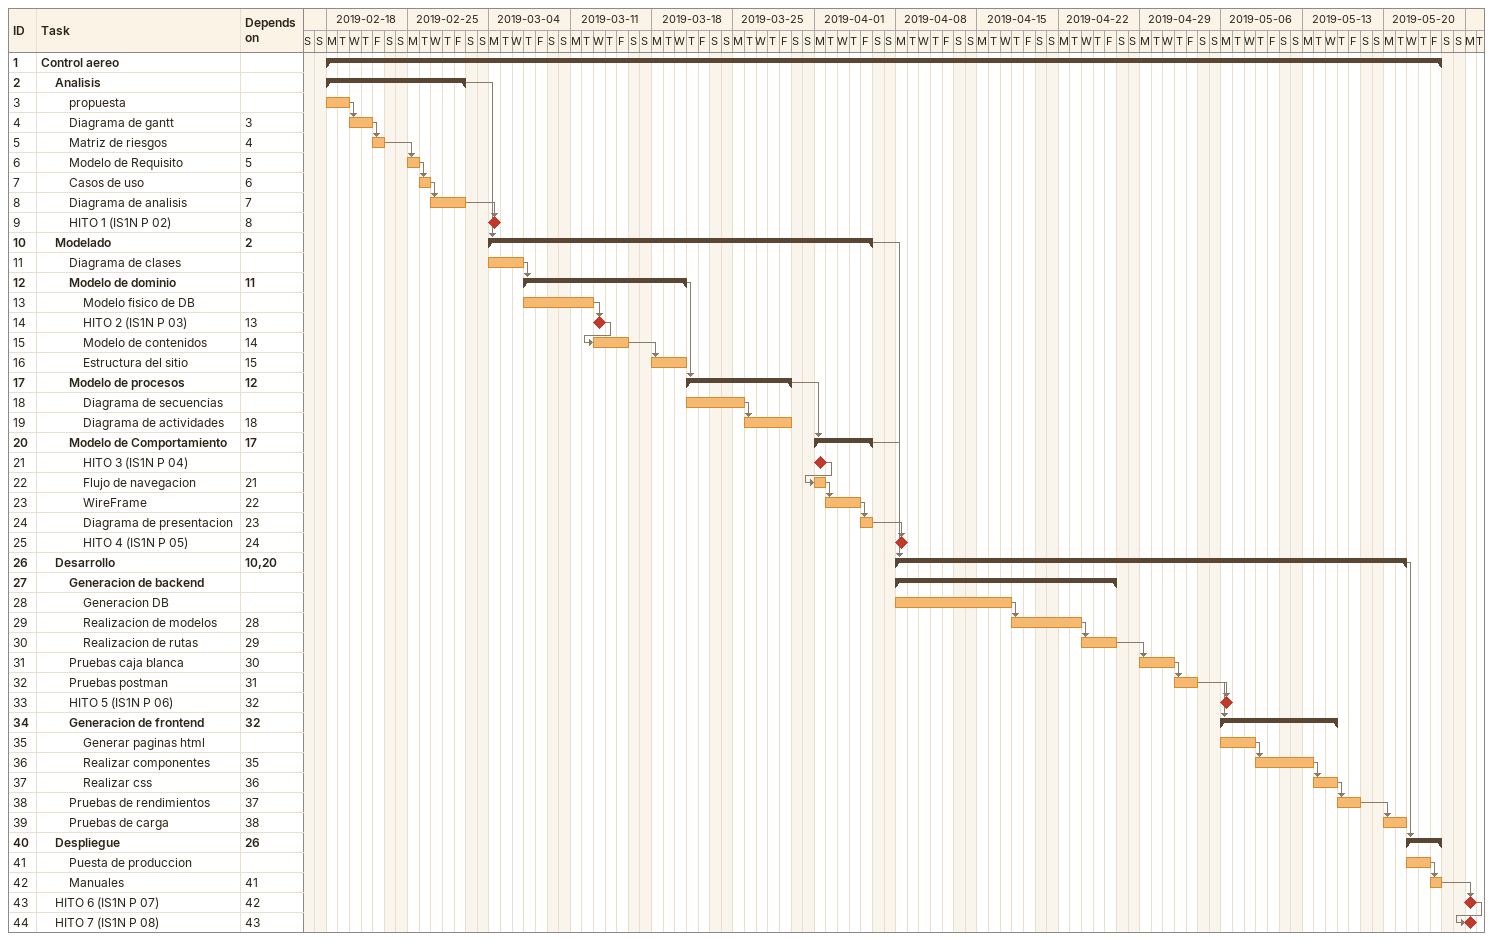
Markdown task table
| ID | Level | Task | Start | Finish | Predecessors |
|---|---|---|---|---|---|
| 1 | 1 | **Control aereo** | 2019-02-18 | 2019-05-24 |  |
| 2 | 2 | **Analisis** | 2019-02-18 | 2019-03-01 |  |
| 3 | 3 | propuesta | 2019-02-18 | 2019-02-19 |  |
| 4 | 3 | Diagrama de gantt | 2019-02-20 | 2019-02-21 | 3 |
| 5 | 3 | Matriz de riesgos | 2019-02-22 | 2019-02-22 | 4 |
| 6 | 3 | Modelo de Requisito | 2019-02-25 | 2019-02-25 | 5 |
| 7 | 3 | Casos de uso | 2019-02-26 | 2019-02-26 | 6 |
| 8 | 3 | Diagrama de analisis | 2019-02-27 | 2019-03-01 | 7 |
| 9 | 3 | HITO 1 (IS1N P 02) (milestone) | 2019-03-04 | 2019-03-04 | 8 |
| 10 | 2 | **Modelado** | 2019-03-04 | 2019-04-05 | 2 |
| 11 | 3 | Diagrama de clases | 2019-03-04 | 2019-03-06 |  |
| 12 | 3 | **Modelo de dominio** | 2019-03-07 | 2019-03-20 | 11 |
| 13 | 4 | Modelo fisico de DB | 2019-03-07 | 2019-03-12 |  |
| 14 | 4 | HITO 2 (IS1N P 03) (milestone) | 2019-03-13 | 2019-03-13 | 13 |
| 15 | 4 | Modelo de contenidos | 2019-03-13 | 2019-03-15 | 14 |
| 16 | 4 | Estructura del sitio | 2019-03-18 | 2019-03-20 | 15 |
| 17 | 3 | **Modelo de procesos** | 2019-03-21 | 2019-03-29 | 12 |
| 18 | 4 | Diagrama de secuencias | 2019-03-21 | 2019-03-25 |  |
| 19 | 4 | Diagrama de actividades | 2019-03-26 | 2019-03-29 | 18 |
| 20 | 3 | **Modelo de Comportamiento** | 2019-04-01 | 2019-04-05 | 17 |
| 21 | 4 | HITO 3 (IS1N P 04) (milestone) | 2019-04-01 | 2019-04-01 |  |
| 22 | 4 | Flujo de navegacion | 2019-04-01 | 2019-04-01 | 21 |
| 23 | 4 | WireFrame | 2019-04-02 | 2019-04-04 | 22 |
| 24 | 4 | Diagrama de presentacion | 2019-04-05 | 2019-04-05 | 23 |
| 25 | 4 | HITO 4 (IS1N P 05) (milestone) | 2019-04-08 | 2019-04-08 | 24 |
| 26 | 2 | **Desarrollo** | 2019-04-08 | 2019-05-21 | 10, 20 |
| 27 | 3 | **Generacion de backend** | 2019-04-08 | 2019-04-26 |  |
| 28 | 4 | Generacion DB | 2019-04-08 | 2019-04-17 |  |
| 29 | 4 | Realizacion de modelos | 2019-04-18 | 2019-04-23 | 28 |
| 30 | 4 | Realizacion de rutas | 2019-04-24 | 2019-04-26 | 29 |
| 31 | 3 | Pruebas caja blanca | 2019-04-29 | 2019-05-01 | 30 |
| 32 | 3 | Pruebas postman | 2019-05-02 | 2019-05-03 | 31 |
| 33 | 3 | HITO 5 (IS1N P 06) (milestone) | 2019-05-06 | 2019-05-06 | 32 |
| 34 | 3 | **Generacion de frontend** | 2019-05-06 | 2019-05-15 | 32 |
| 35 | 4 | Generar paginas html | 2019-05-06 | 2019-05-08 |  |
| 36 | 4 | Realizar componentes | 2019-05-09 | 2019-05-13 | 35 |
| 37 | 4 | Realizar css | 2019-05-14 | 2019-05-15 | 36 |
| 38 | 3 | Pruebas de rendimientos | 2019-05-16 | 2019-05-17 | 37 |
| 39 | 3 | Pruebas de carga | 2019-05-20 | 2019-05-21 | 38 |
| 40 | 2 | **Despliegue** | 2019-05-22 | 2019-05-24 | 26 |
| 41 | 3 | Puesta de produccion | 2019-05-22 | 2019-05-23 |  |
| 42 | 3 | Manuales | 2019-05-24 | 2019-05-24 | 41 |
| 43 | 2 | HITO 6 (IS1N P 07) (milestone) | 2019-05-27 | 2019-05-27 | 42 |
| 44 | 2 | HITO 7 (IS1N P 08) (milestone) | 2019-05-27 | 2019-05-27 | 43 |
